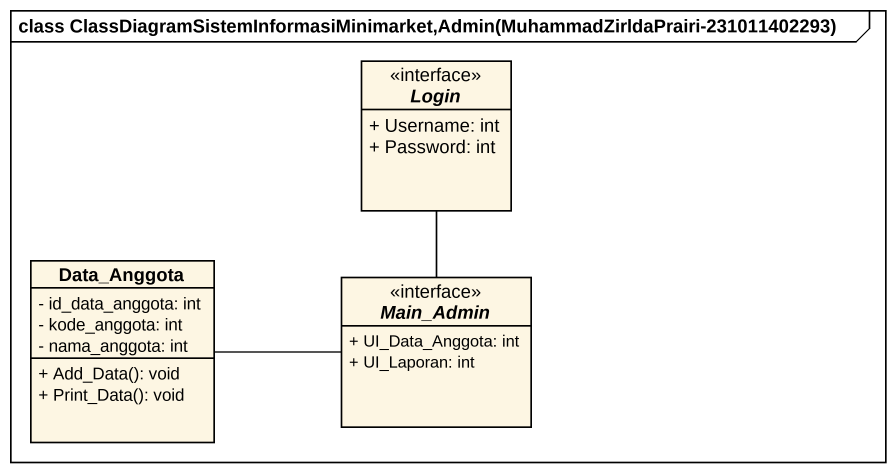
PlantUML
@startuml
mainframe class ClassDiagramSistemInformasiMinimarket,Admin(MuhammadZirldaPrairi-231011402293)
hide circle
hide empty members
skinparam classAttributeIconSize 0
interface Login {
  + Username: int
  + Password: int
}
class Data_Anggota {
  - id_data_anggota: int
  - kode_anggota: int
  - nama_anggota: int
  + Add_Data(): void
  + Print_Data(): void
}
interface Main_Admin {
  + UI_Data_Anggota: int
  + UI_Laporan: int
}
Login -- Main_Admin
Main_Admin -left- Data_Anggota
@enduml
